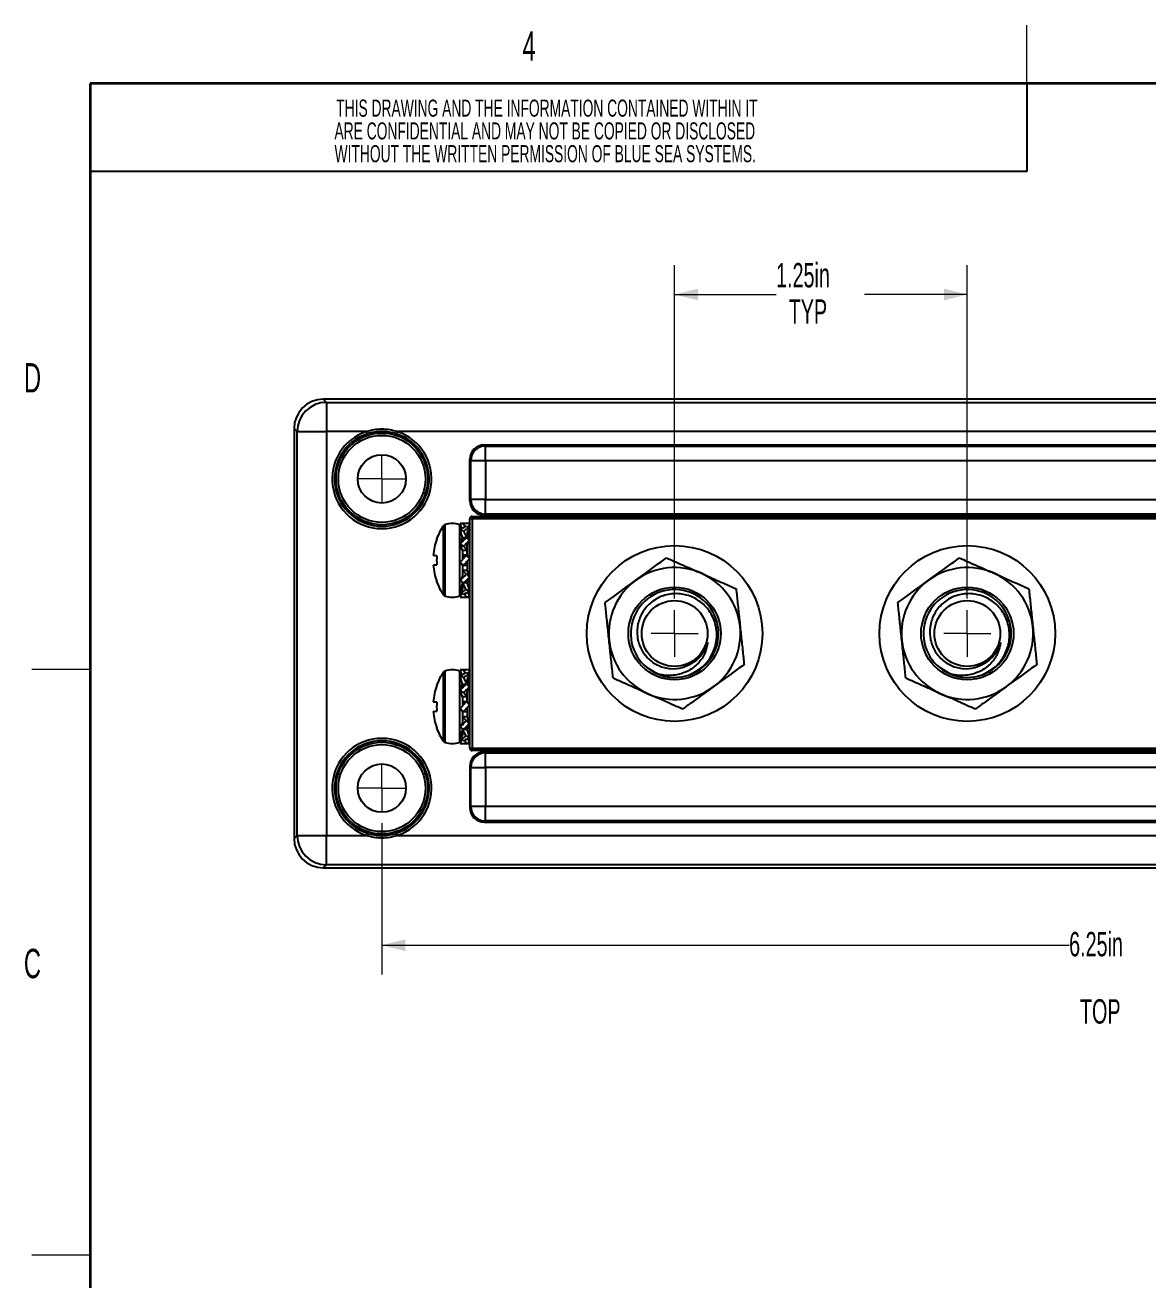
# Model space of a CAD drawing. Header units: inches. Extents: x 0.2 to 16.8, y 0.2 to 10.8.
# Drawn here: x 0.22 to 5.02, y 5.39 to 10.75 of the extents above; entities that cross this region are included whole.
import ezdxf

# ---------------------------------------------------------------- set-up
doc = ezdxf.new("R2010")
doc.units = ezdxf.units.IN
doc.header["$MEASUREMENT"] = 0
doc.styles.add('SLDTEXTSTYLE0', font='TXT', dxfattribs={"width": 0.605})
doc.dimstyles.new('SLDDIMSTYLE4', dxfattribs={"dimtxt": 0.101115, "dimasz": 0.1, "dimexe": 0, "dimexo": 0.0625, "dimgap": 0.025279, "dimtad": 0, "dimtih": 1, "dimtoh": 1, "dimrnd": 1e-09, "dimzin": 12, "dimdsep": 46, "dimtxsty": 'SLDTEXTSTYLE0', "dimsah": 1, "dimcen": 0.09, "dimadec": 0, "dimazin": 3, "dimtfac": 1, "dimtdec": 3, "dimtofl": 0, "dimtmove": 0, "dimatfit": 3, "dimfxl": 1, "dimfrac": 2, "dimtolj": 1, "dimtzin": 12, "dimarcsym": 0})

# ---------------------------------------------------------------- blocks, each defined once
blk = doc.blocks.new('SW_NOTE_0')
at = {"color": 0, "linetype": 'Continuous', "lineweight": 0, "char_height": 0.072917, "attachment_point": 2, "style": 'SLDTEXTSTYLE0'}
for s, insert in [('THIS DRAWING AND THE INFORMATION CONTAINED WITHIN IT', (1.5256, 0.094)), ('ARE CONFIDENTIAL AND MAY NOT BE COPIED OR DISCLOSED', (1.5166, -0.0032)), ('WITHOUT THE WRITTEN PERMISSION OF BLUE SEA SYSTEMS.', (1.5185, -0.1004))]:
    blk.add_mtext(s, dxfattribs=dict(at, insert=insert))
blk = doc.blocks.new('_D_4')
at = {"color": 7, "linetype": 'Continuous', "lineweight": 18}
for p, q in [((2.9953, 8.3031), (2.9953, 9.7251)), ((4.2453, 8.3031), (4.2453, 9.7251)), ((2.9953, 9.6001), (3.4287, 9.6001)), ((4.2453, 9.6001), (3.8068, 9.6001))]:
    blk.add_line(p, q, dxfattribs=at)
for points in [[(2.9953, 9.6001), (3.0953, 9.5751), (3.0953, 9.6251)], [(4.2453, 9.6001), (4.1453, 9.6251), (4.1453, 9.5751)]]:
    blk.add_solid(points, dxfattribs=at)
at = {"color": 7, "linetype": 'Continuous', "lineweight": 18, "char_height": 0.10417, "attachment_point": 1, "style": 'SLDTEXTSTYLE0'}
for s, insert in [('1.25in', (3.4287, 9.7344)), ('TYP', (3.4827, 9.5791))]:
    blk.add_mtext(s, dxfattribs=dict(at, insert=insert))
blk = doc.blocks.new('_D_6')
at = {"color": 7, "linetype": 'Continuous', "lineweight": 18}
for p, q in [((1.7453, 7.3431), (1.7453, 6.6977)), ((7.9953, 7.3431), (7.9953, 6.6977)), ((1.7453, 6.8227), (4.68, 6.8227)), ((7.9953, 6.8227), (5.0581, 6.8227))]:
    blk.add_line(p, q, dxfattribs=at)
for points in [[(1.7453, 6.8227), (1.8453, 6.7977), (1.8453, 6.8477)], [(7.9953, 6.8227), (7.8953, 6.8477), (7.8953, 6.7977)]]:
    blk.add_solid(points, dxfattribs=at)
at = {"color": 7, "linetype": 'Continuous', "lineweight": 18, "insert": (4.68, 6.8793), "char_height": 0.10417, "attachment_point": 1, "style": 'SLDTEXTSTYLE0'}
blk.add_mtext('6.25in', dxfattribs=at)
blk = doc.blocks.new('SW_CENTERMARKSYMBOL_0')
at = {"color": 0, "linetype": 'Continuous', "lineweight": 0}
for q in [(0, 0.1), (-0.1, 0), (0, -0.1), (0.1, 0)]:
    blk.add_line((0, 0), q, dxfattribs=at)
blk = doc.blocks.new('SW_CENTERMARKSYMBOL_1')
at = {"color": 0, "linetype": 'Continuous', "lineweight": 0}
for q in [(0, 0.1), (-0.1, 0), (0, -0.1), (0.1, 0)]:
    blk.add_line((0, 0), q, dxfattribs=at)
blk = doc.blocks.new('SW_CENTERMARKSYMBOL_2')
at = {"color": 0, "linetype": 'Continuous', "lineweight": 0}
for q in [(0, 0.1), (-0.1, 0), (0, -0.1), (0.1, 0)]:
    blk.add_line((0, 0), q, dxfattribs=at)
blk = doc.blocks.new('SW_CENTERMARKSYMBOL_3')
at = {"color": 0, "linetype": 'Continuous', "lineweight": 0}
for q in [(0, 0.1), (-0.1, 0), (0, -0.1), (0.1, 0)]:
    blk.add_line((0, 0), q, dxfattribs=at)

msp = doc.modelspace()

# ---------------------------------------------------------------- linework, layer by layer
at = {"color": 7, "linetype": 'Continuous', "lineweight": 18}
for p, q in [((4.5, 10.5), (4.5, 10.75)), ((0.5, 8), (0.25, 8)), ((0.5, 5.5), (0.25, 5.5))]:
    msp.add_line(p, q, dxfattribs=at)
at = {"color": 7, "linetype": 'Continuous', "lineweight": 35}
for p, q in [((16.5, 10.5), (0.5, 10.5)), ((0.5, 10.5), (0.5, 0.5))]:
    msp.add_line(p, q, dxfattribs=at)
at = {"color": 7, "linetype": 'Continuous', "lineweight": 25}
for p, q in [((4.5, 10.5), (4.5, 10.1253)), ((4.5, 10.1253), (0.5, 10.125)), ((1.4953, 9.1531), (1.5085, 9.1398)), ((8.2454, 9.1531), (1.4953, 9.1531)), ((1.5085, 9.1398), (1.5085, 9.0149)), ((1.5085, 9.1398), (8.2322, 9.1398)), ((1.3836, 9.0149), (1.3703, 9.0282)), ((1.3703, 9.0282), (1.3703, 7.278)), ((1.3836, 9.0149), (1.5085, 9.0149)), ((1.3836, 7.2913), (1.3836, 9.0149)), ((1.6795, 9.0149), (1.5085, 9.0149)), ((1.5085, 9.0149), (1.5085, 7.2913)), ((7.9295, 9.0149), (1.8112, 9.0149)), ((2.1828, 8.9581), (2.1877, 8.9532)), ((2.1828, 8.9581), (7.5579, 8.9581)), ((2.1877, 8.8907), (2.1877, 8.9532)), ((2.1877, 8.9532), (7.553, 8.9532)), ((2.1252, 8.8907), (2.1203, 8.8956)), ((2.1203, 8.7205), (2.1203, 8.8956)), ((2.1877, 8.8907), (2.1252, 8.8907)), ((2.1252, 8.7254), (2.1252, 8.8907)), ((7.553, 8.8907), (2.1877, 8.8907)), ((2.1877, 8.8907), (2.1877, 8.7254)), ((2.1203, 8.7205), (2.1252, 8.7254)), ((2.1877, 8.7254), (2.1252, 8.7254)), ((2.1877, 8.7254), (7.553, 8.7254)), ((2.1877, 8.663), (2.1877, 8.7254)), ((2.1203, 7.6631), (2.1203, 8.6431)), ((2.1203, 8.6431), (2.1303, 8.6431)), ((2.1303, 8.6531), (7.6103, 8.6531)), ((2.1303, 8.6531), (2.1303, 8.6431)), ((2.1303, 8.6431), (2.1303, 7.6631)), ((7.6103, 8.6431), (2.1303, 8.6431)), ((2.1877, 8.663), (2.1828, 8.6581)), ((7.5579, 8.6581), (2.1828, 8.6581)), ((7.553, 8.663), (2.1877, 8.663)), ((2.078, 8.3137), (2.078, 8.6175)), ((2.0797, 8.6226), (2.087, 8.6227)), ((2.0862, 8.6012), (2.0797, 8.6226)), ((2.0827, 8.5992), (2.0797, 8.6057)), ((2.09, 8.5608), (2.0797, 8.5974)), ((2.1131, 8.6228), (2.087, 8.6228)), ((2.1006, 8.6089), (2.0949, 8.6214)), ((2.11, 8.5608), (2.0949, 8.5898)), ((2.1203, 8.5974), (2.11, 8.5608)), ((2.11, 8.5765), (2.11, 8.5608)), ((2.1203, 8.6057), (2.1139, 8.5918)), ((2.1203, 8.6226), (2.1158, 8.6075)), ((2.1203, 8.5974), (2.1173, 8.5992)), ((2.09, 8.5476), (2.078, 8.5476)), ((2.0878, 8.5476), (2.0797, 8.5513)), ((2.0797, 8.5513), (2.0835, 8.5476)), ((2.09, 8.5076), (2.0797, 8.5369)), ((2.104, 8.5608), (2.09, 8.5608)), ((2.09, 8.5608), (2.09, 8.5465)), ((2.11, 8.5076), (2.0949, 8.525)), ((2.11, 8.5608), (2.1069, 8.5608)), ((2.1092, 8.529), (2.1069, 8.5323)), ((2.1203, 8.5449), (2.1092, 8.529)), ((2.1092, 8.4839), (2.1092, 8.529)), ((2.11, 8.532), (2.1155, 8.5466)), ((2.11, 8.5319), (2.11, 8.5076)), ((2.1171, 8.5402), (2.1142, 8.543)), ((2.11, 8.5076), (2.09, 8.5076)), ((2.09, 8.5076), (2.09, 8.4881)), ((2.09, 8.4881), (2.09, 8.469)), ((2.1052, 8.4869), (2.09, 8.4881)), ((2.09, 8.4881), (2.11, 8.4881)), ((2.11, 8.5076), (2.11, 8.4881)), ((2.1203, 8.4739), (2.11, 8.4881)), ((2.09, 8.4431), (2.0797, 8.4573)), ((2.11, 8.4431), (2.09, 8.4431)), ((2.09, 8.4431), (2.09, 8.4236)), ((2.09, 8.4236), (2.09, 8.3993)), ((2.1052, 8.4062), (2.09, 8.4236)), ((2.09, 8.4236), (2.11, 8.4236)), ((2.11, 8.4431), (2.0949, 8.4442)), ((2.11, 8.4621), (2.11, 8.4431)), ((2.11, 8.4431), (2.11, 8.4236)), ((2.1203, 8.3943), (2.11, 8.4236)), ((2.078, 8.3836), (2.0835, 8.3836)), ((2.09, 8.3703), (2.0797, 8.3337)), ((2.09, 8.3992), (2.0846, 8.3846)), ((2.1052, 8.3413), (2.09, 8.3703)), ((2.09, 8.3703), (2.09, 8.3547)), ((2.09, 8.3703), (2.0932, 8.3703)), ((2.0961, 8.3703), (2.11, 8.3703)), ((2.11, 8.3846), (2.11, 8.3703)), ((2.1203, 8.3799), (2.11, 8.3846)), ((2.1203, 8.3337), (2.11, 8.3703)), ((2.1203, 8.3799), (2.1154, 8.3847)), ((2.1171, 8.391), (2.1203, 8.3863)), ((2.0861, 8.3393), (2.0797, 8.3254)), ((2.0797, 8.3337), (2.0827, 8.332)), ((2.0843, 8.3236), (2.0797, 8.3085)), ((2.087, 8.3083), (2.1131, 8.3083)), ((2.1052, 8.3098), (2.0994, 8.3222)), ((2.1203, 8.3085), (2.1131, 8.3084)), ((2.1203, 8.3085), (2.1139, 8.33)), ((2.1203, 8.3254), (2.1173, 8.332)), ((2.846, 8.0404), (2.8489, 8.036)), ((4.096, 8.0404), (4.0989, 8.036)), ((2.078, 7.6887), (2.078, 7.9925)), ((2.0797, 7.9976), (2.087, 7.9977)), ((2.0862, 7.9762), (2.0797, 7.9976)), ((2.0827, 7.9742), (2.0797, 7.9807)), ((2.1131, 7.9978), (2.087, 7.9978)), ((2.1006, 7.9839), (2.0949, 7.9964)), ((2.1203, 7.9807), (2.1139, 7.9668)), ((2.1203, 7.9976), (2.1158, 7.9825)), ((2.9203, 7.9815), (2.8772, 8.0076)), ((4.1703, 7.9815), (4.1272, 8.0076)), ((1.9792, 7.9311), (1.9797, 7.9307)), ((2.09, 7.9358), (2.0797, 7.9724)), ((2.104, 7.9358), (2.09, 7.9358)), ((2.09, 7.9358), (2.09, 7.9215)), ((2.11, 7.9358), (2.0949, 7.9648)), ((2.11, 7.9358), (2.1069, 7.9358)), ((2.1203, 7.9724), (2.11, 7.9358)), ((2.11, 7.9515), (2.11, 7.9358)), ((2.1203, 7.9724), (2.1173, 7.9742)), ((2.09, 7.9226), (2.078, 7.9226)), ((2.0878, 7.9226), (2.0797, 7.9263)), ((2.0797, 7.9263), (2.0835, 7.9226)), ((2.09, 7.8826), (2.0797, 7.9119)), ((2.11, 7.8826), (2.09, 7.8826)), ((2.09, 7.8826), (2.09, 7.8631)), ((2.11, 7.8826), (2.0949, 7.9)), ((2.1203, 7.9199), (2.1092, 7.904)), ((2.1092, 7.8589), (2.1092, 7.904)), ((2.11, 7.907), (2.1155, 7.9216)), ((2.11, 7.9069), (2.11, 7.8826)), ((2.11, 7.8826), (2.11, 7.8631)), ((2.1171, 7.9152), (2.1142, 7.918)), ((2.09, 7.8181), (2.0797, 7.8323)), ((2.09, 7.8631), (2.09, 7.844)), ((2.1052, 7.8619), (2.09, 7.8631)), ((2.09, 7.8631), (2.11, 7.8631)), ((2.1203, 7.8489), (2.11, 7.8631)), ((2.11, 7.8371), (2.11, 7.8181)), ((2.09, 7.7742), (2.0846, 7.7596)), ((2.11, 7.8181), (2.09, 7.8181)), ((2.09, 7.8181), (2.09, 7.7986)), ((2.09, 7.7986), (2.09, 7.7743)), ((2.1052, 7.7812), (2.09, 7.7986)), ((2.09, 7.7986), (2.11, 7.7986)), ((2.11, 7.8181), (2.0949, 7.8192)), ((2.11, 7.8181), (2.11, 7.7986)), ((2.1203, 7.7693), (2.11, 7.7986)), ((2.078, 7.7586), (2.0835, 7.7586)), ((2.09, 7.7453), (2.0797, 7.7087)), ((2.0861, 7.7143), (2.0797, 7.7004)), ((2.1052, 7.7163), (2.09, 7.7453)), ((2.09, 7.7453), (2.09, 7.7297)), ((2.09, 7.7453), (2.0932, 7.7453)), ((2.0961, 7.7453), (2.11, 7.7453)), ((2.11, 7.7596), (2.11, 7.7453)), ((2.1203, 7.7549), (2.11, 7.7596)), ((2.1203, 7.7087), (2.11, 7.7453)), ((2.1203, 7.7549), (2.1154, 7.7597)), ((2.1171, 7.766), (2.1203, 7.7613)), ((2.0797, 7.7087), (2.0827, 7.707)), ((2.0843, 7.6986), (2.0797, 7.6835)), ((2.087, 7.6833), (2.1131, 7.6833)), ((2.1052, 7.6848), (2.0994, 7.6972)), ((2.1203, 7.6835), (2.1131, 7.6834)), ((2.1203, 7.6835), (2.1139, 7.705)), ((2.1203, 7.7004), (2.1173, 7.707)), ((2.1203, 7.6631), (2.1303, 7.6631)), ((2.1303, 7.6631), (7.6103, 7.6631)), ((2.1303, 7.6631), (2.1303, 7.6531)), ((7.6103, 7.6531), (2.1303, 7.6531)), ((2.1828, 7.6481), (2.1877, 7.6432)), ((7.5579, 7.6481), (2.1828, 7.6481)), ((2.1877, 7.5807), (2.1877, 7.6432)), ((2.1877, 7.6432), (7.553, 7.6432)), ((2.1252, 7.5807), (2.1203, 7.5856)), ((2.1203, 7.5856), (2.1203, 7.4105)), ((2.1252, 7.5807), (2.1877, 7.5807)), ((2.1252, 7.4154), (2.1252, 7.5807)), ((7.553, 7.5807), (2.1877, 7.5807)), ((2.1877, 7.5807), (2.1877, 7.4154)), ((2.1203, 7.4105), (2.1252, 7.4154)), ((2.1252, 7.4154), (2.1877, 7.4154)), ((2.1877, 7.4154), (7.553, 7.4154)), ((2.1877, 7.353), (2.1877, 7.4154)), ((2.1877, 7.353), (2.1828, 7.3481)), ((2.1828, 7.3481), (7.5579, 7.3481)), ((7.553, 7.353), (2.1877, 7.353)), ((1.3703, 7.278), (1.3836, 7.2913)), ((1.3836, 7.2913), (1.5085, 7.2913)), ((1.5085, 7.2913), (1.6795, 7.2913)), ((1.5085, 7.1663), (1.5085, 7.2913)), ((1.8112, 7.2913), (7.9295, 7.2913)), ((1.5085, 7.1663), (1.4953, 7.1531)), ((1.4953, 7.1531), (8.2454, 7.1531)), ((8.2322, 7.1663), (1.5085, 7.1663))]:
    msp.add_line(p, q, dxfattribs=at)
at = {"color": 8, "linetype": 'Continuous', "lineweight": 25}
for p, q in [((2.0084, 8.3181), (2.0084, 8.6131)), ((2.0149, 8.6179), (2.0149, 8.3132)), ((2.0084, 7.6931), (2.0084, 7.9881)), ((2.0149, 7.9929), (2.0149, 7.6882))]:
    msp.add_line(p, q, dxfattribs=at)
at = {"color": 7, "linetype": 'Continuous', "lineweight": 25, "flags": 128}
for points in [[(1.6795, 9.0149), (1.6801, 9.0131), (1.6806, 9.0113), (1.6812, 9.0097), (1.6816, 9.0082), (1.682, 9.0071), (1.6823, 9.0062), (1.6825, 9.0056), (1.6826, 9.0054)], [(1.8081, 9.0054), (1.8082, 9.0056), (1.8084, 9.0062), (1.8087, 9.0071), (1.8091, 9.0082), (1.8095, 9.0097), (1.8101, 9.0113), (1.8106, 9.0131), (1.8112, 9.0149)], [(1.9792, 8.5561), (1.9792, 8.5561), (1.9793, 8.556), (1.9795, 8.5559), (1.9797, 8.5557)], [(1.9797, 8.4846), (1.9768, 8.4849), (1.9742, 8.4851), (1.9718, 8.4853), (1.9698, 8.4855), (1.9681, 8.4856), (1.9666, 8.4858), (1.9655, 8.4859), (1.9646, 8.4859)], [(1.9646, 8.4452), (1.9655, 8.4453), (1.9666, 8.4454), (1.9681, 8.4455), (1.9698, 8.4457), (1.9718, 8.4459), (1.9742, 8.4461), (1.9768, 8.4463), (1.9797, 8.4466)], [(1.9797, 8.3755), (1.9795, 8.3753), (1.9793, 8.3751), (1.9792, 8.3751), (1.9792, 8.375)], [(1.9797, 7.8596), (1.9768, 7.8599), (1.9742, 7.8601), (1.9718, 7.8603), (1.9698, 7.8605), (1.9681, 7.8606), (1.9666, 7.8608), (1.9655, 7.8609), (1.9646, 7.8609)], [(1.9646, 7.8202), (1.9655, 7.8203), (1.9666, 7.8204), (1.9681, 7.8205), (1.9698, 7.8207), (1.9718, 7.8209), (1.9742, 7.8211), (1.9768, 7.8213), (1.9797, 7.8216)], [(1.9797, 7.7505), (1.9795, 7.7503), (1.9793, 7.7501), (1.9792, 7.7501), (1.9792, 7.75)], [(1.6826, 7.3008), (1.6825, 7.3005), (1.6823, 7.3), (1.682, 7.2991), (1.6816, 7.2979), (1.6812, 7.2965), (1.6806, 7.2949), (1.6801, 7.2931), (1.6795, 7.2913)], [(1.8112, 7.2913), (1.8106, 7.2931), (1.8101, 7.2949), (1.8095, 7.2965), (1.8091, 7.2979), (1.8087, 7.2991), (1.8084, 7.3), (1.8082, 7.3005), (1.8081, 7.3008)]]:
    msp.add_lwpolyline(points, dxfattribs=at)
at = {"color": 7, "linetype": 'Continuous', "lineweight": 25}
for centre, radius in [((1.7453, 8.8131), 0.1957), ((1.7453, 8.8131), 0.1857), ((1.7453, 8.8131), 0.103), ((2.9953, 8.1531), 0.375), ((4.2453, 8.1531), 0.375), ((2.9953, 8.1531), 0.1975), ((4.2453, 8.1531), 0.1975), ((2.9953, 8.1531), 0.1406), ((4.2453, 8.1531), 0.1406), ((1.7453, 7.4931), 0.1957), ((1.7453, 7.4931), 0.1857), ((1.7453, 7.4931), 0.103)]:
    msp.add_circle(centre, radius, dxfattribs=at)
for centre, radius, start, end in [((1.5087, 9.0147), 0.1251, 90.0816, 179.9183), ((1.7453, 8.8131), 0.2123, 108.0779, 71.9221), ((1.7453, 8.8131), 0.2023, 108.0779, 71.9221), ((2.1878, 8.8907), 0.0626, 90.0814, 179.9186), ((2.1878, 8.7255), 0.0626, 180.0814, 269.9187), ((2.1303, 8.6431), 0.01, 90, 180), ((2.2254, 8.4656), 0.2624, 145.8025, 159.8144), ((2.0187, 8.606), 0.0125, 108.0251, 145.8025), ((2.0458, 8.5228), 0.1, 71.2051, 108.0251), ((2.2271, 8.4656), 0.2633, 159.9935, 175.5682), ((2.2981, 8.4656), 0.3189, 176.58, 183.42), ((2.2271, 8.4656), 0.2633, 184.4318, 200.0065), ((2.9953, 8.1531), 0.2813, 66.0099, 126.0099), ((2.9953, 8.1531), 0.2813, 6.0099, 66.0099), ((4.2453, 8.1531), 0.2813, 66.0099, 126.0099), ((4.2453, 8.1531), 0.2813, 6.0099, 66.0099), ((2.2254, 8.4656), 0.2624, 200.1856, 214.1975), ((2.9953, 8.1531), 0.2813, 126.0099, 186.0099), ((4.2453, 8.1531), 0.2813, 126.0099, 186.0099), ((2.0187, 8.3251), 0.0125, 214.1975, 251.9749), ((2.0458, 8.4083), 0.1, 251.9749, 288.7949), ((2.9953, 8.1531), 0.1875, 291.0369, 246.0369), ((4.2453, 8.1531), 0.1875, 291.0369, 246.0369), ((2.9953, 8.1531), 0.2813, 306.0099, 6.0099), ((4.2453, 8.1531), 0.2813, 306.0099, 6.0099), ((2.9953, 8.1531), 0.2813, 186.0099, 246.0099), ((4.2453, 8.1531), 0.2813, 186.0099, 246.0099), ((2.2254, 7.8406), 0.2624, 145.8025, 159.8144), ((2.0187, 7.981), 0.0125, 108.0251, 145.8025), ((2.0458, 7.8978), 0.1, 71.2051, 108.0251), ((2.9953, 8.1531), 0.1875, 246.0369, 291.0369), ((4.2453, 8.1531), 0.1875, 246.0369, 291.0369), ((2.2271, 7.8406), 0.2633, 159.9935, 175.5682), ((2.9953, 8.1531), 0.2813, 246.0099, 306.0099), ((4.2453, 8.1531), 0.2813, 246.0099, 306.0099), ((2.2271, 7.8406), 0.2633, 184.4318, 200.0065), ((2.2981, 7.8406), 0.3189, 176.58, 183.42), ((2.2254, 7.8406), 0.2624, 200.1856, 214.1975), ((1.7453, 7.4931), 0.2123, 288.0779, 251.9221), ((1.7453, 7.4931), 0.2023, 288.0779, 251.9221), ((2.0187, 7.7001), 0.0125, 214.1975, 251.9749), ((2.0458, 7.7833), 0.1, 251.9749, 288.7949), ((2.1303, 7.6631), 0.01, 180, 270), ((2.1878, 7.5807), 0.0626, 90.0813, 179.9186), ((2.1878, 7.4155), 0.0626, 180.0814, 269.9186), ((1.5087, 7.2914), 0.1251, 180.0817, 269.9184)]:
    msp.add_arc(centre, radius, start, end, dxfattribs=at)
for centre, major_axis in [((1.4954, 9.028), (-0.0885, 0.0885)), ((2.1829, 8.8955), (-0.0442, 0.0442)), ((2.1829, 8.7206), (-0.0442, -0.0442)), ((2.1829, 7.5855), (-0.0442, 0.0442)), ((2.1829, 7.4106), (-0.0442, -0.0442)), ((1.4954, 7.2782), (-0.0885, -0.0885))]:
    msp.add_ellipse(centre, major_axis=major_axis, ratio=0.998783, start_param=5.498396, end_param=7.067974, dxfattribs=at)
for points, knots in [([(1.6795, 9.0149), (1.7008, 9.0225), (1.7227, 9.0263), (1.7565, 9.0263), (1.7677, 9.0253), (1.7897, 9.0215), (1.8006, 9.0187), (1.8112, 9.0149)], [0, 0, 0, 0, 0.5, 0.5, 0.75, 0.75, 1, 1, 1, 1]), ([(1.8081, 9.0054), (1.7979, 9.0087), (1.7876, 9.0112), (1.7666, 9.0145), (1.7559, 9.0154), (1.7239, 9.0154), (1.703, 9.0121), (1.6826, 9.0054)], [0, 0, 0, 0, 0.25, 0.25, 0.5, 0.5, 1, 1, 1, 1]), ([(2.0949, 8.6214), (2.0923, 8.6216), (2.0885, 8.622), (2.0835, 8.6224), (2.081, 8.6225), (2.0797, 8.6226)], [0, 0, 0, 0, 0.499638, 0.749786, 1, 1, 1, 1]), ([(2.0797, 8.5974), (2.0833, 8.5996), (2.0894, 8.6032), (2.098, 8.6077), (2.1028, 8.61), (2.1052, 8.6112)], [0, 0, 0, 0, 0.415591, 0.707412, 1, 1, 1, 1]), ([(2.0843, 8.6075), (2.084, 8.6074), (2.0825, 8.6068), (2.081, 8.6062), (2.0797, 8.6057)], [0, 0, 0, 0, 0.179276, 1, 1, 1, 1]), ([(2.0949, 8.5898), (2.0923, 8.5911), (2.0885, 8.593), (2.0835, 8.5956), (2.081, 8.5968), (2.0797, 8.5974)], [0, 0, 0, 0, 0.49964, 0.749788, 1, 1, 1, 1]), ([(2.1203, 8.6226), (2.1168, 8.6227), (2.1107, 8.6229), (2.102, 8.6224), (2.0973, 8.6217), (2.0949, 8.6214)], [0, 0, 0, 0, 0.415592, 0.707416, 1, 1, 1, 1]), ([(2.1203, 8.6057), (2.1168, 8.6038), (2.1107, 8.6005), (2.102, 8.5952), (2.0973, 8.5916), (2.0949, 8.5898)], [0, 0, 0, 0, 0.415591, 0.707416, 1, 1, 1, 1]), ([(2.1052, 8.6112), (2.1077, 8.6103), (2.1116, 8.6091), (2.1166, 8.6072), (2.1191, 8.6062), (2.1203, 8.6057)], [0, 0, 0, 0, 0.499628, 0.749776, 1, 1, 1, 1]), ([(2.11, 8.5761), (2.1102, 8.5789), (2.1105, 8.5843), (2.1128, 8.5894), (2.1139, 8.5918)], [0, 0, 0, 0, 0.517043, 1, 1, 1, 1]), ([(2.0797, 8.5369), (2.0833, 8.5405), (2.0894, 8.5466), (2.098, 8.5548), (2.1028, 8.5596), (2.1052, 8.562)], [0, 0, 0, 0, 0.415591, 0.707412, 1, 1, 1, 1]), ([(2.09, 8.5587), (2.0891, 8.5581), (2.0869, 8.5566), (2.0835, 8.5541), (2.081, 8.5522), (2.0797, 8.5513)], [0, 0, 0, 0, 0.267087, 0.633494, 1, 1, 1, 1]), ([(2.0949, 8.525), (2.0923, 8.5269), (2.0885, 8.5299), (2.0835, 8.5339), (2.081, 8.5359), (2.0797, 8.5369)], [0, 0, 0, 0, 0.49964, 0.749786, 1, 1, 1, 1]), ([(2.1203, 8.5513), (2.1168, 8.5478), (2.1107, 8.5419), (2.102, 8.5332), (2.0973, 8.5277), (2.0949, 8.525)], [0, 0, 0, 0, 0.415592, 0.707416, 1, 1, 1, 1]), ([(2.1052, 8.562), (2.1077, 8.5603), (2.1116, 8.5577), (2.1166, 8.5541), (2.1191, 8.5522), (2.1203, 8.5513)], [0, 0, 0, 0, 0.499629, 0.749775, 1, 1, 1, 1]), ([(2.0797, 8.4573), (2.0833, 8.4613), (2.0894, 8.4683), (2.098, 8.4781), (2.1028, 8.484), (2.1052, 8.4869)], [0, 0, 0, 0, 0.415591, 0.707411, 1, 1, 1, 1]), ([(2.1203, 8.4739), (2.1168, 8.4698), (2.1107, 8.4629), (2.102, 8.4531), (2.0973, 8.4472), (2.0949, 8.4442)], [0, 0, 0, 0, 0.415592, 0.707416, 1, 1, 1, 1]), ([(2.1052, 8.4869), (2.1077, 8.4848), (2.1116, 8.4816), (2.1166, 8.4772), (2.1191, 8.475), (2.1203, 8.4739)], [0, 0, 0, 0, 0.499628, 0.749776, 1, 1, 1, 1]), ([(2.83, 8.3806), (2.8433, 8.3903), (2.8878, 8.4226), (2.931, 8.454), (2.9613, 8.4761)], [0, 0, 0, 0, 0.299402, 1, 1, 1, 1]), ([(2.9613, 8.4761), (2.9839, 8.466), (3.0292, 8.4458), (3.0794, 8.4235), (3.1064, 8.4115), (3.1097, 8.41)], [0, 0, 0, 0, 0.463257, 0.933679, 1, 1, 1, 1]), ([(4.08, 8.3806), (4.0933, 8.3903), (4.1378, 8.4226), (4.181, 8.454), (4.2113, 8.4761)], [0, 0, 0, 0, 0.299402, 1, 1, 1, 1]), ([(4.2113, 8.4761), (4.2339, 8.466), (4.2792, 8.4458), (4.3294, 8.4235), (4.3564, 8.4115), (4.3597, 8.41)], [0, 0, 0, 0, 0.463257, 0.933679, 1, 1, 1, 1]), ([(2.0949, 8.4442), (2.0923, 8.4463), (2.0885, 8.4495), (2.0835, 8.4539), (2.081, 8.4562), (2.0797, 8.4573)], [0, 0, 0, 0, 0.49964, 0.749787, 1, 1, 1, 1]), ([(3.1097, 8.41), (3.1346, 8.399), (3.1848, 8.3766), (3.2335, 8.355), (3.2581, 8.344)], [0, 0, 0, 0, 0.494511, 1, 1, 1, 1]), ([(4.3597, 8.41), (4.3846, 8.399), (4.4348, 8.3766), (4.4835, 8.355), (4.5081, 8.344)], [0, 0, 0, 0, 0.494511, 1, 1, 1, 1]), ([(2.0797, 8.3799), (2.0833, 8.3833), (2.0894, 8.3892), (2.098, 8.398), (2.1028, 8.4034), (2.1052, 8.4062)], [0, 0, 0, 0, 0.415592, 0.707411, 1, 1, 1, 1]), ([(2.0949, 8.3692), (2.0923, 8.3709), (2.0885, 8.3734), (2.0835, 8.3771), (2.081, 8.3789), (2.0797, 8.3799)], [0, 0, 0, 0, 0.49964, 0.749786, 1, 1, 1, 1]), ([(2.1203, 8.3943), (2.1168, 8.3907), (2.1107, 8.3846), (2.102, 8.3763), (2.0973, 8.3716), (2.0949, 8.3692)], [0, 0, 0, 0, 0.415592, 0.707416, 1, 1, 1, 1]), ([(2.1052, 8.4062), (2.1077, 8.4042), (2.1116, 8.4013), (2.1166, 8.3973), (2.1191, 8.3953), (2.1203, 8.3943)], [0, 0, 0, 0, 0.499629, 0.749775, 1, 1, 1, 1]), ([(2.11, 8.3725), (2.111, 8.3731), (2.1132, 8.3746), (2.1166, 8.3771), (2.1191, 8.3789), (2.1203, 8.3799)], [0, 0, 0, 0, 0.267082, 0.633484, 1, 1, 1, 1]), ([(2.6986, 8.2851), (2.7113, 8.2943), (2.7542, 8.3255), (2.7987, 8.3578), (2.83, 8.3806)], [0, 0, 0, 0, 0.296063, 1, 1, 1, 1]), ([(3.9486, 8.2851), (3.9613, 8.2943), (4.0042, 8.3255), (4.0487, 8.3578), (4.08, 8.3806)], [0, 0, 0, 0, 0.296064, 1, 1, 1, 1]), ([(2.0797, 8.3254), (2.0833, 8.3274), (2.0894, 8.3307), (2.098, 8.336), (2.1028, 8.3396), (2.1052, 8.3413)], [0, 0, 0, 0, 0.415591, 0.707411, 1, 1, 1, 1]), ([(2.0949, 8.32), (2.0923, 8.3208), (2.0885, 8.3221), (2.0835, 8.3239), (2.081, 8.3249), (2.0797, 8.3254)], [0, 0, 0, 0, 0.499639, 0.749786, 1, 1, 1, 1]), ([(2.0797, 8.3085), (2.0833, 8.3084), (2.0894, 8.3082), (2.098, 8.3087), (2.1028, 8.3094), (2.1052, 8.3098)], [0, 0, 0, 0, 0.4155921, 0.7074111, 1, 1, 1, 1]), ([(2.09, 8.355), (2.0899, 8.3523), (2.0896, 8.3469), (2.0873, 8.3418), (2.0861, 8.3393)], [0, 0, 0, 0, 0.5170467, 1, 1, 1, 1]), ([(2.1203, 8.3337), (2.1168, 8.3316), (2.1107, 8.3279), (2.102, 8.3235), (2.0973, 8.3212), (2.0949, 8.32)], [0, 0, 0, 0, 0.415591, 0.707417, 1, 1, 1, 1]), ([(2.1052, 8.3413), (2.1077, 8.34), (2.1116, 8.3381), (2.1166, 8.3356), (2.1191, 8.3344), (2.1203, 8.3337)], [0, 0, 0, 0, 0.499628, 0.749776, 1, 1, 1, 1]), ([(2.1052, 8.3098), (2.1077, 8.3095), (2.1116, 8.3091), (2.1166, 8.3087), (2.1191, 8.3086), (2.1203, 8.3085)], [0, 0, 0, 0, 0.499627, 0.749775, 1, 1, 1, 1]), ([(2.1158, 8.3236), (2.1161, 8.3237), (2.1176, 8.3243), (2.1191, 8.3249), (2.1203, 8.3254)], [0, 0, 0, 0, 0.17924, 1, 1, 1, 1]), ([(3.0627, 7.9781), (3.081, 7.988), (3.1178, 8.008), (3.1564, 8.0589), (3.1768, 8.1183), (3.1756, 8.1807), (3.1542, 8.2385), (3.1149, 8.285), (3.0629, 8.3155), (3.0045, 8.3265), (2.9464, 8.3174), (2.8955, 8.2899), (2.8574, 8.2472), (2.8358, 8.195), (2.8333, 8.1393), (2.8492, 8.0866), (2.8816, 8.043), (2.9262, 8.0131), (2.9771, 8.0004), (3.0274, 8.0044), (3.0558, 8.0191), (3.069, 8.026)], [0, 0, 0, 0, 0.05792, 0.115841, 0.173783, 0.230683, 0.287062, 0.342896, 0.39772, 0.452482, 0.505757, 0.559061, 0.611155, 0.662893, 0.713918, 0.764097, 0.81405, 0.86268, 0.911347, 0.958625, 1, 1, 1, 1]), ([(3.2581, 8.344), (3.2602, 8.3234), (3.2646, 8.282), (3.2703, 8.2277), (3.2738, 8.1944), (3.2751, 8.1825)], [0, 0, 0, 0, 0.389719, 0.783344, 1, 1, 1, 1]), ([(4.3127, 7.9781), (4.331, 7.988), (4.3678, 8.008), (4.4064, 8.0589), (4.4268, 8.1183), (4.4256, 8.1807), (4.4042, 8.2385), (4.3649, 8.285), (4.3129, 8.3155), (4.2545, 8.3265), (4.1964, 8.3174), (4.1455, 8.2899), (4.1074, 8.2472), (4.0858, 8.195), (4.0833, 8.1393), (4.0992, 8.0866), (4.1316, 8.043), (4.1762, 8.0131), (4.2271, 8.0004), (4.2774, 8.0044), (4.3058, 8.0191), (4.319, 8.026)], [0, 0, 0, 0, 0.0579205, 0.1158409, 0.1737828, 0.2306833, 0.2870617, 0.3428961, 0.3977197, 0.4524824, 0.5057573, 0.5590607, 0.6111553, 0.6628925, 0.7139177, 0.7640973, 0.8140498, 0.8626798, 0.9113471, 0.9586252, 1, 1, 1, 1]), ([(4.5081, 8.344), (4.5102, 8.3234), (4.5146, 8.282), (4.5203, 8.2277), (4.5238, 8.1944), (4.5251, 8.1825)], [0, 0, 0, 0, 0.389719, 0.783344, 1, 1, 1, 1]), ([(2.7156, 8.1236), (2.7144, 8.1355), (2.7109, 8.1686), (2.7052, 8.2229), (2.7008, 8.2643), (2.6986, 8.2851)], [0, 0, 0, 0, 0.216656, 0.605998, 1, 1, 1, 1]), ([(3.9656, 8.1236), (3.9644, 8.1355), (3.9609, 8.1686), (3.9552, 8.2229), (3.9508, 8.2643), (3.9486, 8.2851)], [0, 0, 0, 0, 0.216656, 0.605998, 1, 1, 1, 1]), ([(3.2751, 8.1825), (3.2774, 8.1606), (3.282, 8.1164), (3.2877, 8.0627), (3.291, 8.0311), (3.2921, 8.021)], [0, 0, 0, 0, 0.401036, 0.808376, 1, 1, 1, 1]), ([(4.5251, 8.1825), (4.5274, 8.1606), (4.532, 8.1164), (4.5377, 8.0627), (4.541, 8.0311), (4.5421, 8.021)], [0, 0, 0, 0, 0.401036, 0.808376, 1, 1, 1, 1]), ([(2.7326, 7.9621), (2.7316, 7.9722), (2.7283, 8.0035), (2.7226, 8.0572), (2.718, 8.1014), (2.7156, 8.1236)], [0, 0, 0, 0, 0.191624, 0.593048, 1, 1, 1, 1]), ([(3.1373, 8.1153), (3.1341, 8.0996), (3.1274, 8.0673), (3.0981, 8.0244), (3.0557, 7.9918), (3.0021, 7.9735), (2.9547, 7.9724), (2.9273, 7.9796), (2.9192, 7.9817)], [0, 0, 0, 0, 0.164614, 0.338276, 0.523111, 0.708144, 0.913929, 1, 1, 1, 1]), ([(3.069, 8.026), (3.0734, 8.0287), (3.0918, 8.0402), (3.1128, 8.0624), (3.1296, 8.0912), (3.1347, 8.1072), (3.1373, 8.1153)], [0, 0, 0, 0, 0.135973, 0.564616, 0.77912, 1, 1, 1, 1]), ([(3.9826, 7.9621), (3.9816, 7.9722), (3.9783, 8.0035), (3.9726, 8.0572), (3.968, 8.1014), (3.9656, 8.1236)], [0, 0, 0, 0, 0.191624, 0.593048, 1, 1, 1, 1]), ([(4.3873, 8.1153), (4.3841, 8.0996), (4.3774, 8.0673), (4.3481, 8.0244), (4.3057, 7.9918), (4.2521, 7.9735), (4.2047, 7.9724), (4.1773, 7.9796), (4.1692, 7.9817)], [0, 0, 0, 0, 0.164614, 0.338276, 0.523111, 0.708144, 0.913929, 1, 1, 1, 1]), ([(4.319, 8.026), (4.3234, 8.0287), (4.3418, 8.0402), (4.3628, 8.0624), (4.3796, 8.0912), (4.3847, 8.1072), (4.3873, 8.1153)], [0, 0, 0, 0, 0.1359729, 0.5646161, 0.7791203, 1, 1, 1, 1]), ([(2.0949, 7.9964), (2.0923, 7.9966), (2.0885, 7.997), (2.0835, 7.9974), (2.081, 7.9975), (2.0797, 7.9976)], [0, 0, 0, 0, 0.499638, 0.749786, 1, 1, 1, 1]), ([(2.0797, 7.9724), (2.0833, 7.9746), (2.0894, 7.9782), (2.098, 7.9827), (2.1028, 7.985), (2.1052, 7.9862)], [0, 0, 0, 0, 0.415591, 0.707412, 1, 1, 1, 1]), ([(2.0843, 7.9825), (2.084, 7.9824), (2.0825, 7.9818), (2.081, 7.9812), (2.0797, 7.9807)], [0, 0, 0, 0, 0.179276, 1, 1, 1, 1]), ([(2.1203, 7.9976), (2.1168, 7.9977), (2.1107, 7.9979), (2.102, 7.9974), (2.0973, 7.9967), (2.0949, 7.9964)], [0, 0, 0, 0, 0.415592, 0.707416, 1, 1, 1, 1]), ([(2.1203, 7.9807), (2.1168, 7.9788), (2.1107, 7.9755), (2.102, 7.9702), (2.0973, 7.9666), (2.0949, 7.9648)], [0, 0, 0, 0, 0.415591, 0.707416, 1, 1, 1, 1]), ([(2.1052, 7.9862), (2.1077, 7.9853), (2.1116, 7.9841), (2.1166, 7.9822), (2.1191, 7.9812), (2.1203, 7.9807)], [0, 0, 0, 0, 0.499628, 0.749775, 1, 1, 1, 1]), ([(3.2921, 8.021), (3.2617, 7.999), (3.2184, 7.9675), (3.1739, 7.9352), (3.1607, 7.9256)], [0, 0, 0, 0, 0.702502, 1, 1, 1, 1]), ([(4.5421, 8.021), (4.5117, 7.999), (4.4684, 7.9675), (4.4239, 7.9352), (4.4107, 7.9256)], [0, 0, 0, 0, 0.702503, 1, 1, 1, 1]), ([(2.0949, 7.9648), (2.0923, 7.9661), (2.0885, 7.968), (2.0835, 7.9706), (2.081, 7.9718), (2.0797, 7.9724)], [0, 0, 0, 0, 0.49964, 0.749787, 1, 1, 1, 1]), ([(2.0797, 7.9119), (2.0833, 7.9155), (2.0894, 7.9216), (2.098, 7.9298), (2.1028, 7.9346), (2.1052, 7.937)], [0, 0, 0, 0, 0.415592, 0.707412, 1, 1, 1, 1]), ([(2.09, 7.9337), (2.0891, 7.9331), (2.0869, 7.9316), (2.0835, 7.9291), (2.081, 7.9272), (2.0797, 7.9263)], [0, 0, 0, 0, 0.267086, 0.633494, 1, 1, 1, 1]), ([(2.1052, 7.937), (2.1077, 7.9353), (2.1116, 7.9327), (2.1166, 7.9291), (2.1191, 7.9272), (2.1203, 7.9263)], [0, 0, 0, 0, 0.499629, 0.749775, 1, 1, 1, 1]), ([(2.11, 7.9511), (2.1102, 7.9539), (2.1105, 7.9593), (2.1128, 7.9644), (2.1139, 7.9668)], [0, 0, 0, 0, 0.5170436, 1, 1, 1, 1]), ([(2.881, 7.8961), (2.8774, 7.8977), (2.8508, 7.9096), (2.8006, 7.9319), (2.7554, 7.952), (2.7326, 7.9621)], [0, 0, 0, 0, 0.071316, 0.531417, 1, 1, 1, 1]), ([(4.131, 7.8961), (4.1274, 7.8977), (4.1008, 7.9096), (4.0506, 7.9319), (4.0054, 7.952), (3.9826, 7.9621)], [0, 0, 0, 0, 0.071316, 0.531417, 1, 1, 1, 1]), ([(2.0949, 7.9), (2.0923, 7.9019), (2.0885, 7.9049), (2.0835, 7.9089), (2.081, 7.9109), (2.0797, 7.9119)], [0, 0, 0, 0, 0.49964, 0.749786, 1, 1, 1, 1]), ([(2.1203, 7.9263), (2.1168, 7.9228), (2.1107, 7.9169), (2.102, 7.9082), (2.0973, 7.9027), (2.0949, 7.9)], [0, 0, 0, 0, 0.415592, 0.707416, 1, 1, 1, 1]), ([(3.0294, 7.8301), (3.0053, 7.8408), (2.9566, 7.8625), (2.9064, 7.8848), (2.881, 7.8961)], [0, 0, 0, 0, 0.495458, 1, 1, 1, 1]), ([(3.1607, 7.9256), (3.1293, 7.9027), (3.0848, 7.8704), (3.0419, 7.8393), (3.0294, 7.8301)], [0, 0, 0, 0, 0.706309, 1, 1, 1, 1]), ([(4.2794, 7.8301), (4.2553, 7.8408), (4.2066, 7.8625), (4.1564, 7.8848), (4.131, 7.8961)], [0, 0, 0, 0, 0.495458, 1, 1, 1, 1]), ([(4.4107, 7.9256), (4.3793, 7.9027), (4.3348, 7.8704), (4.2919, 7.8393), (4.2794, 7.8301)], [0, 0, 0, 0, 0.706309, 1, 1, 1, 1]), ([(2.0797, 7.8323), (2.0833, 7.8363), (2.0894, 7.8433), (2.098, 7.8531), (2.1028, 7.859), (2.1052, 7.8619)], [0, 0, 0, 0, 0.415592, 0.707411, 1, 1, 1, 1]), ([(2.0949, 7.8192), (2.0923, 7.8213), (2.0885, 7.8245), (2.0835, 7.8289), (2.081, 7.8312), (2.0797, 7.8323)], [0, 0, 0, 0, 0.499639, 0.749787, 1, 1, 1, 1]), ([(2.1203, 7.8489), (2.1168, 7.8448), (2.1107, 7.8379), (2.102, 7.8281), (2.0973, 7.8222), (2.0949, 7.8192)], [0, 0, 0, 0, 0.415591, 0.707416, 1, 1, 1, 1]), ([(2.1052, 7.8619), (2.1077, 7.8598), (2.1116, 7.8566), (2.1166, 7.8522), (2.1191, 7.85), (2.1203, 7.8489)], [0, 0, 0, 0, 0.499629, 0.749776, 1, 1, 1, 1]), ([(2.0797, 7.7549), (2.0833, 7.7583), (2.0894, 7.7642), (2.098, 7.773), (2.1028, 7.7784), (2.1052, 7.7812)], [0, 0, 0, 0, 0.415592, 0.707412, 1, 1, 1, 1]), ([(2.1203, 7.7693), (2.1168, 7.7657), (2.1107, 7.7596), (2.102, 7.7513), (2.0973, 7.7466), (2.0949, 7.7442)], [0, 0, 0, 0, 0.415591, 0.707416, 1, 1, 1, 1]), ([(2.1052, 7.7812), (2.1077, 7.7792), (2.1116, 7.7763), (2.1166, 7.7723), (2.1191, 7.7703), (2.1203, 7.7693)], [0, 0, 0, 0, 0.499629, 0.749775, 1, 1, 1, 1]), ([(2.0949, 7.7442), (2.0923, 7.7459), (2.0885, 7.7484), (2.0835, 7.7521), (2.081, 7.7539), (2.0797, 7.7549)], [0, 0, 0, 0, 0.49964, 0.749786, 1, 1, 1, 1]), ([(2.0797, 7.7004), (2.0833, 7.7024), (2.0894, 7.7057), (2.098, 7.711), (2.1028, 7.7146), (2.1052, 7.7163)], [0, 0, 0, 0, 0.415591, 0.707411, 1, 1, 1, 1]), ([(2.09, 7.73), (2.0899, 7.7273), (2.0896, 7.7219), (2.0873, 7.7168), (2.0861, 7.7143)], [0, 0, 0, 0, 0.517046, 1, 1, 1, 1]), ([(2.1052, 7.7163), (2.1077, 7.715), (2.1116, 7.7131), (2.1166, 7.7106), (2.1191, 7.7094), (2.1203, 7.7087)], [0, 0, 0, 0, 0.499628, 0.749777, 1, 1, 1, 1]), ([(2.11, 7.7475), (2.111, 7.7481), (2.1132, 7.7496), (2.1166, 7.7521), (2.1191, 7.7539), (2.1203, 7.7549)], [0, 0, 0, 0, 0.267082, 0.633484, 1, 1, 1, 1]), ([(2.0949, 7.695), (2.0923, 7.6958), (2.0885, 7.6971), (2.0835, 7.6989), (2.081, 7.6999), (2.0797, 7.7004)], [0, 0, 0, 0, 0.499639, 0.749787, 1, 1, 1, 1]), ([(2.0797, 7.6835), (2.0833, 7.6834), (2.0894, 7.6832), (2.098, 7.6837), (2.1028, 7.6844), (2.1052, 7.6848)], [0, 0, 0, 0, 0.415592, 0.707411, 1, 1, 1, 1]), ([(2.1203, 7.7087), (2.1168, 7.7066), (2.1107, 7.7029), (2.102, 7.6985), (2.0973, 7.6962), (2.0949, 7.695)], [0, 0, 0, 0, 0.415591, 0.707417, 1, 1, 1, 1]), ([(2.1052, 7.6848), (2.1077, 7.6845), (2.1116, 7.6841), (2.1166, 7.6837), (2.1191, 7.6836), (2.1203, 7.6835)], [0, 0, 0, 0, 0.499627, 0.749775, 1, 1, 1, 1]), ([(2.1158, 7.6986), (2.1161, 7.6987), (2.1176, 7.6993), (2.1191, 7.6999), (2.1203, 7.7004)], [0, 0, 0, 0, 0.17924, 1, 1, 1, 1]), ([(1.8112, 7.2913), (1.7899, 7.2837), (1.768, 7.2799), (1.7342, 7.2799), (1.723, 7.2808), (1.701, 7.2846), (1.6901, 7.2875), (1.6795, 7.2913)], [0, 0, 0, 0, 0.5, 0.5, 0.75, 0.75, 1, 1, 1, 1]), ([(1.6826, 7.3008), (1.6928, 7.2974), (1.7031, 7.2949), (1.7241, 7.2916), (1.7348, 7.2908), (1.7668, 7.2908), (1.7877, 7.2941), (1.8081, 7.3008)], [0, 0, 0, 0, 0.25, 0.25, 0.5, 0.5, 1, 1, 1, 1])]:
    msp.add_open_spline(points, degree=3, knots=knots, dxfattribs=at)

# ---------------------------------------------------------------- block references
at = {"color": 7, "linetype": 'Continuous', "lineweight": 0}
for name, p in [('SW_NOTE_0', (0.9245, 10.338)), ('SW_CENTERMARKSYMBOL_0', (1.7453, 8.8131)), ('SW_CENTERMARKSYMBOL_2', (2.9953, 8.1531)), ('SW_CENTERMARKSYMBOL_3', (4.2453, 8.1531)), ('SW_CENTERMARKSYMBOL_1', (1.7453, 7.4931))]:
    msp.add_blockref(name, p, dxfattribs=at)

# ---------------------------------------------------------------- texts
at = {"color": 7, "linetype": 'Continuous', "lineweight": 0, "style": 'SLDTEXTSTYLE0'}
for s, insert, char_height, attachment_point in [('4', (2.3742, 10.7234), 0.125, 2), ('D', (0.2537, 9.307), 0.125, 2), ('C', (0.2532, 6.807), 0.125, 2), ('TOP', (4.7263, 6.5921), 0.10417, 1)]:
    msp.add_mtext(s, dxfattribs=dict(at, insert=insert, char_height=char_height, attachment_point=attachment_point))

# ---------------------------------------------------------------- dimensions: what is measured, and where the dimension line sits
at = {"color": 7, "linetype": 'Continuous', "lineweight": 18}
dim = msp.add_linear_dim(base=(4.2453, 9.6001), p1=(2.9953, 8.2531), p2=(4.2453, 8.2531), text='<>\\PTYP', dimstyle='SLDDIMSTYLE4', dxfattribs=at)
dim.commit()
dim.dimension.update_dxf_attribs({"geometry": '_D_4', "text_midpoint": (3.6177, 9.6001), "dimtype": 160})
dim = msp.add_linear_dim(base=(7.9953, 6.8227), p1=(1.7453, 7.3931), p2=(7.9953, 7.3931), dimstyle='SLDDIMSTYLE4', dxfattribs=at)
dim.commit()
dim.dimension.update_dxf_attribs({"geometry": '_D_6', "text_midpoint": (4.869, 6.8227), "dimtype": 160})

doc.saveas('drawing.dxf')
